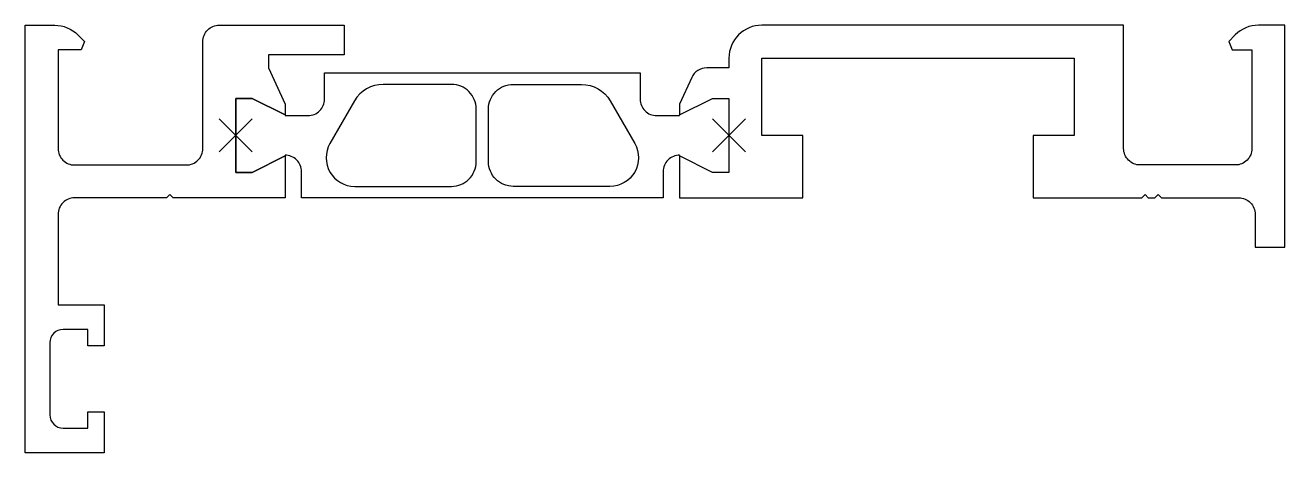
# Model space of a CAD drawing. Header units: millimetres. Extents: x 0 to 76.6, y -26 to 0.
import ezdxf

# ---------------------------------------------------------------- set-up
doc = ezdxf.new("R2010")
doc.units = ezdxf.units.MM
doc.header["$PDMODE"] = 3
doc.header["$PDSIZE"] = 1
doc.layers.add('X_SNAP', color=7, linetype='Continuous', lineweight=0, plot=False)

msp = doc.modelspace()

# ---------------------------------------------------------------- linework, layer by layer
for points in [[(15.8, -4.8), (15.8, -5.45), (13.8, -4.45), (12.8, -4.45), (12.8, -8.95), (13.8, -8.95), (15.8, -7.95), (15.8, -10.5), (9, -10.5), (8.8, -10.3), (8.6, -10.5), (3, -10.5, 0.414214), (2, -11.5), (2, -17), (4.8, -17), (4.8, -19.5), (3.8, -19.5), (3.8, -18.5), (2.3, -18.5, 0.414214), (1.5, -19.3), (1.5, -23.7, 0.414214), (2.3, -24.5), (3.8, -24.5), (3.8, -23.5), (4.8, -23.5), (4.8, -26), (0, -26), (0, 0), (1.796, 0, -0.198912), (3.21, -0.586), (3.612, -0.988), (3.4, -1.5), (2, -1.5), (2, -7.5, 0.414214), (3, -8.5), (9.8, -8.5, 0.414214), (10.8, -7.5), (10.8, -1, -0.414214), (11.8, 0), (19.4, 0), (19.4, -1.8), (14.8, -1.8), (14.8, -2.6), (15.8, -4.8)], [(39.8, -4.8), (39.8, -5.45), (41.8, -4.45), (42.8, -4.45), (42.8, -8.95), (41.8, -8.95), (39.8, -7.95), (39.8, -10.5), (47.3, -10.5), (47.3, -6.7), (44.8, -6.7), (44.8, -2), (63.8, -2), (63.8, -6.7), (61.3, -6.7), (61.3, -10.5), (67.9, -10.5), (68.1, -10.3), (68.3, -10.5), (68.7, -10.5), (68.9, -10.3), (69.1, -10.5), (73.8, -10.5, -0.414214), (74.8, -11.5), (74.8, -13.5), (76.6, -13.5), (76.6, 0), (75.004, 0, 0.198912), (73.59, -0.586), (73.188, -0.988), (73.4, -1.5), (74.6, -1.5), (74.6, -7.5, -0.414214), (73.6, -8.5), (67.8, -8.5, -0.414214), (66.8, -7.5), (66.8, 0), (44.8, 0, 0.414214), (42.8, -2), (42.8, -2.6), (41.444, -2.6, 0.294108), (40.534, -3.186), (39.8, -4.8)], [(37.4, -2.9), (37.4, -4.5, 0.414214), (38.4, -5.5), (39.8, -5.5), (39.8, -5.45), (41.8, -4.45), (42.8, -4.45), (42.8, -8.95), (41.8, -8.95), (39.8, -7.95), (39.8, -7.9, 0.414214), (38.8, -8.9), (38.8, -10.5), (16.8, -10.5), (16.8, -8.9, 0.414214), (15.8, -7.9), (15.8, -7.95), (13.8, -8.95), (12.8, -8.95), (12.8, -4.45), (13.8, -4.45), (15.8, -5.45), (15.8, -5.5), (17.2, -5.5, 0.414214), (18.2, -4.5), (18.2, -2.9), (37.4, -2.9)], [(27.425, -5.1, 0.414214), (25.925, -3.6), (21.761, -3.6, 0.267949), (20.029, -4.6), (18.533, -7.191, 0.57735), (20.039, -9.8), (25.925, -9.8, 0.414214), (27.425, -8.3), (27.425, -5.1)], [(28.175, -5.1, -0.414214), (29.675, -3.6), (33.839, -3.6, -0.267949), (35.571, -4.6), (37.067, -7.191, -0.57735), (35.561, -9.8), (29.675, -9.8, -0.414214), (28.175, -8.3), (28.175, -5.1)]]:
    msp.add_lwpolyline(points, format="xyb", close=True)
at = {"layer": 'X_SNAP'}
for p in [(12.8, -6.7), (12.8, -6.7), (12.8, -6.7), (42.8, -6.7), (42.8, -6.7), (42.8, -6.7)]:
    msp.add_point(p, dxfattribs=at)

doc.saveas('drawing.dxf')
